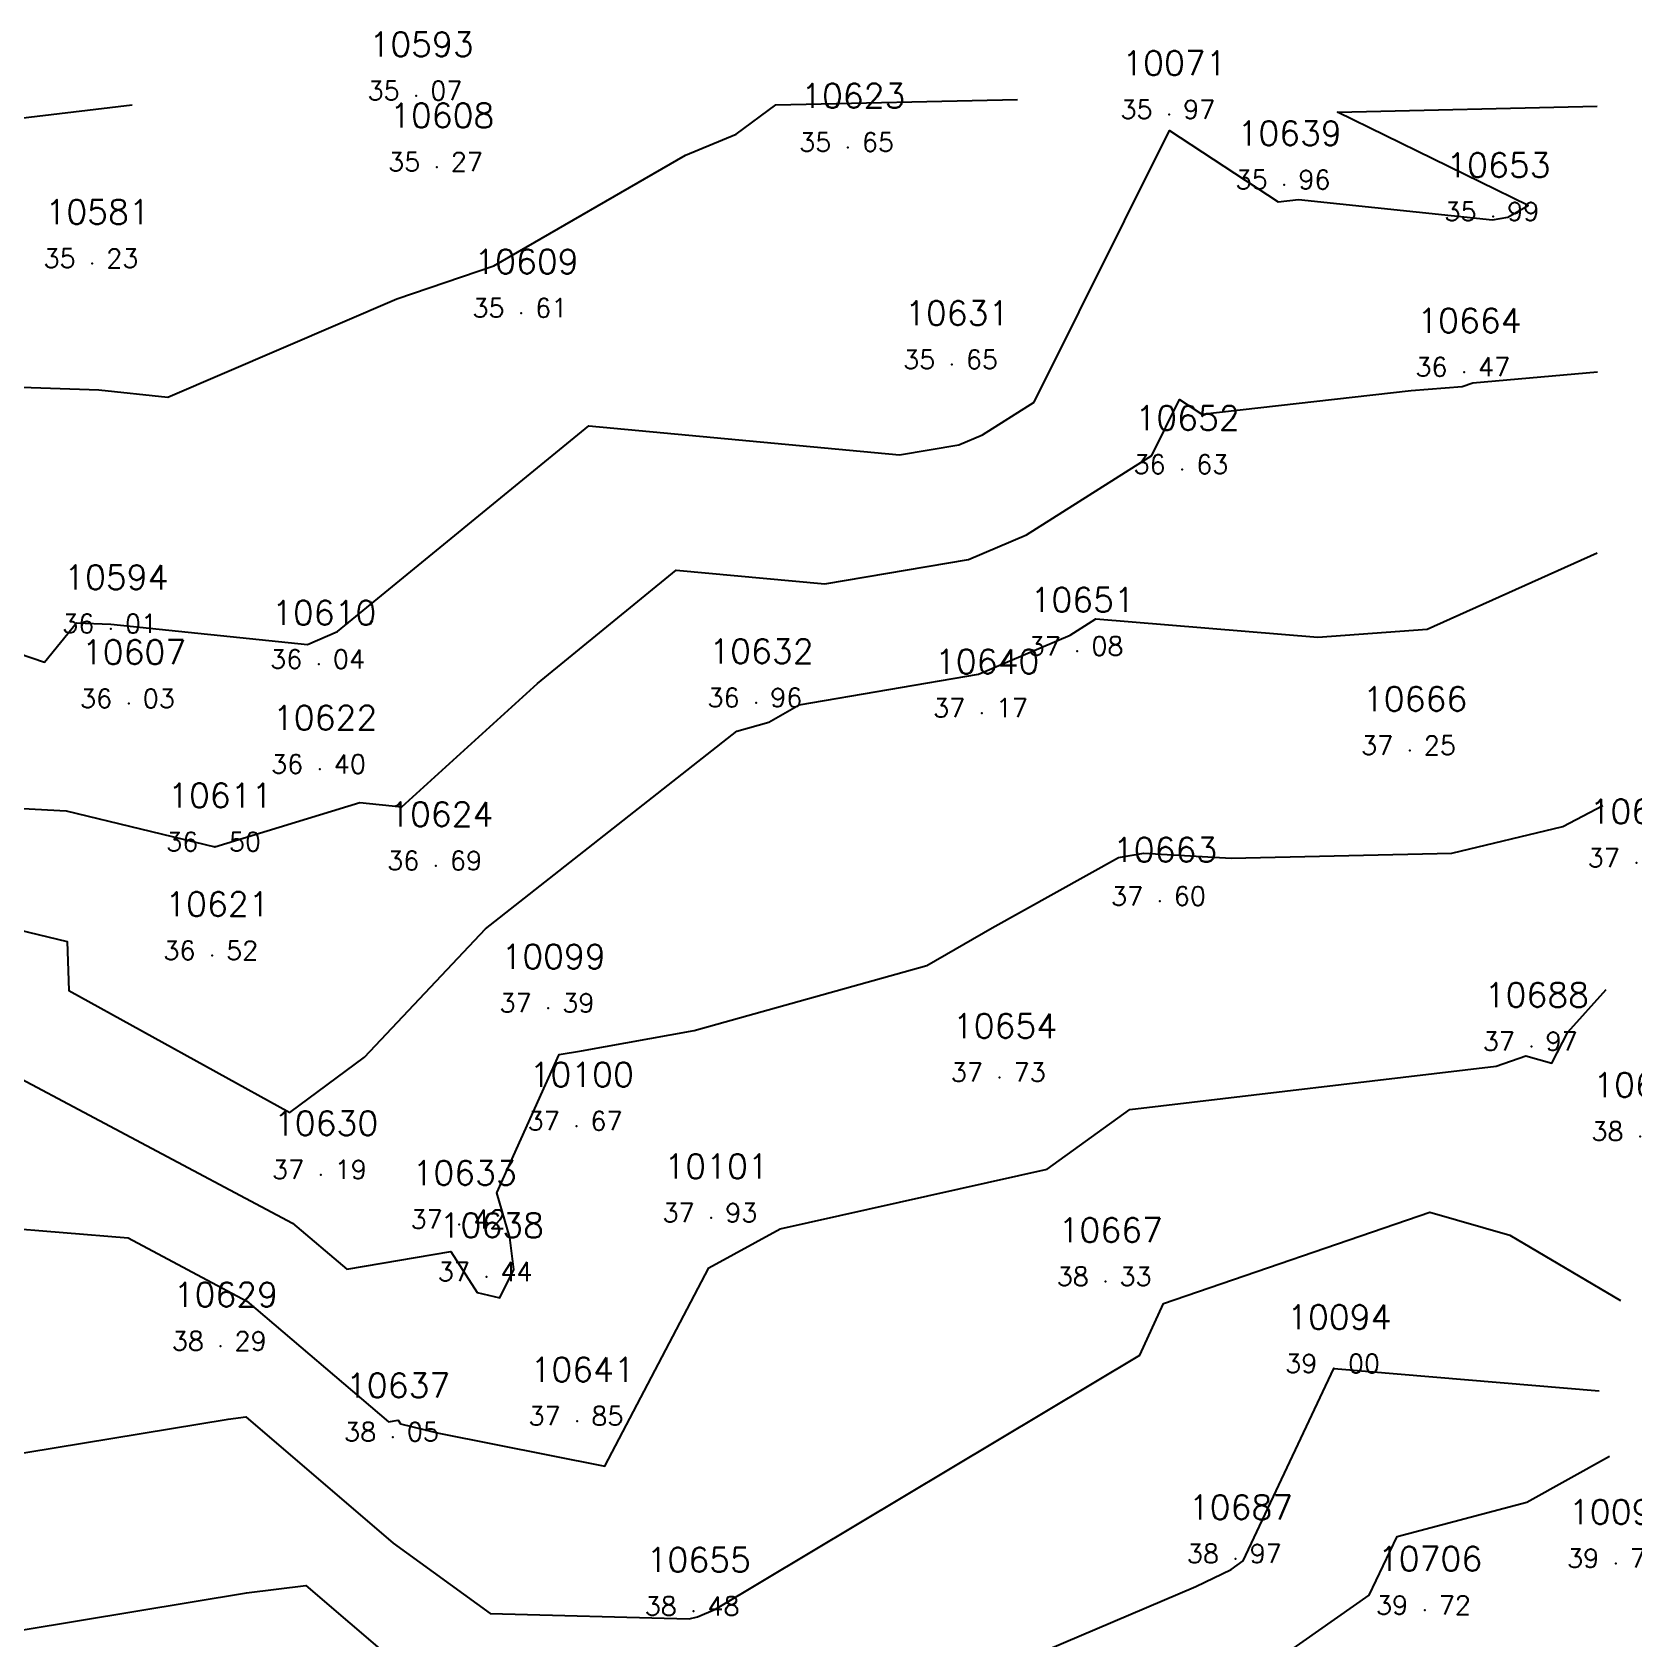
# Model space of a CAD drawing. Header units: millimetres. Extents: x 1412565 to 1412813, y 4931476 to 4931699.
# Drawn here: x 1412650.24 to 1412667.34, y 4931681.56 to 4931698.72 of the extents above; entities that cross this region are included whole.
import ezdxf
from ezdxf.enums import TextEntityAlignment as Align

# ---------------------------------------------------------------- set-up
doc = ezdxf.new("R2010")
doc.units = ezdxf.units.MM
for name, color, linetype in [('CIVIL', 50, 'Continuous'), ('CIVIL-DRAW', 80, 'Continuous'), ('CIVIL-NONAME', 130, 'Continuous'), ('CIVIL-TEXT', 240, 'Continuous'), ('CIVIL-Z', 50, 'Continuous'), ('Tcontours0', 7, 'Continuous'), ('Tcontours1', 7, 'Continuous'), ('Tcontours2', 7, 'Continuous')]:
    doc.layers.add(name, color=color, linetype=linetype)
doc.styles.add('CIVILCADMAIN', font='TXT.SHX')
doc.styles.get("Standard").update_dxf_attribs({"font": 'arial.ttf'})

# ---------------------------------------------------------------- blocks, each defined once
blk = doc.blocks.new('CIVIL-ZZ')
at = {"layer": 'CIVIL-DRAW'}
blk.add_point((0, 0), dxfattribs=at)
at = {"layer": 'CIVIL-NONAME'}
blk.add_attdef('NAME', text='', height=1.8, dxfattribs=at).set_placement((0, 2.1), align=Align.CENTER)
at = {"layer": 'CIVIL-TEXT', "flags": 8}
blk.add_attdef('TEXT', text='', height=2, dxfattribs=at).set_placement((0.2, -3.3), align=Align.CENTER)
at = {"layer": 'CIVIL-Z'}
blk.add_attdef('Z1', text='', height=1.6, dxfattribs=at).set_placement((-0.75, -0.225), align=Align.RIGHT)
blk.add_attdef('Z2', (0.75, -0.225), '', height=1.6, dxfattribs=at)

msp = doc.modelspace()

# ---------------------------------------------------------------- linework, layer by layer
at = {"layer": 'Tcontours0', "elevation": 35}
msp.add_lwpolyline([(1412629.028, 4931695.483), (1412630.3, 4931695.85), (1412630.948, 4931696.229), (1412631.433, 4931695.603), (1412632.504, 4931695.259), (1412632.511, 4931694.996), (1412633.229, 4931695.048), (1412633.252, 4931695.192), (1412635.227, 4931696.881), (1412636.488, 4931696.612), (1412645.425, 4931697.241), (1412651.308, 4931697.944)], dxfattribs=at)
at = {"layer": 'Tcontours1'}
for points, elevation in [([(1412648.815, 4931692.524), (1412650.37, 4931691.992), (1412650.712, 4931692.413), (1412651.077, 4931692.4), (1412653.18, 4931692.181), (1412653.501, 4931692.319), (1412656.185, 4931694.518), (1412659.502, 4931694.205), (1412660.134, 4931694.313), (1412660.388, 4931694.421), (1412660.939, 4931694.77), (1412662.386, 4931697.668), (1412663.545, 4931696.909), (1412663.761, 4931696.933), (1412665.834, 4931696.715), (1412665.997, 4931696.746), (1412666.213, 4931696.87), (1412664.177, 4931697.867), (1412666.95, 4931697.929)], 36), ([(1412649.888, 4931689.184), (1412650.614, 4931689.009), (1412650.629, 4931688.487), (1412652.991, 4931687.184), (1412653.787, 4931687.774), (1412655.081, 4931689.147), (1412657.763, 4931691.257), (1412658.105, 4931691.352), (1412658.429, 4931691.539), (1412660.344, 4931691.866), (1412661.325, 4931692.281), (1412661.599, 4931692.455), (1412663.97, 4931692.26), (1412665.136, 4931692.345), (1412666.95, 4931693.161)], 37), ([(1412649.179, 4931686.019), (1412651.263, 4931685.847), (1412652.532, 4931685.172), (1412654.045, 4931683.883), (1412654.146, 4931683.9), (1412654.172, 4931683.86), (1412654.582, 4931683.762), (1412656.355, 4931683.407), (1412657.466, 4931685.525), (1412658.227, 4931685.941), (1412661.078, 4931686.579), (1412661.962, 4931687.215), (1412665.871, 4931687.681), (1412666.189, 4931687.79), (1412666.467, 4931687.71), (1412666.638, 4931688.042), (1412667.047, 4931688.499)], 38), ([(1412649.536, 4931681.563), (1412652.527, 4931682.056), (1412653.161, 4931682.134), (1412654.101, 4931681.331), (1412656.083, 4931679.887), (1412656.151, 4931679.809), (1412656.285, 4931679.757), (1412656.563, 4931679.862), (1412658.427, 4931680.32), (1412662.666, 4931682.123), (1412663.042, 4931682.307), (1412663.171, 4931682.398), (1412664.14, 4931684.45), (1412666.973, 4931684.212)], 39)]:
    msp.add_lwpolyline(points, dxfattribs=dict(at, elevation=elevation))
at = {"layer": 'Tcontours2'}
for points, elevation in [([(1412629.035, 4931694.294), (1412629.373, 4931694.352), (1412630.347, 4931694.641), (1412631.005, 4931695.289), (1412631.206, 4931695.224), (1412631.233, 4931694.142), (1412634.196, 4931694.356), (1412634.29, 4931694.947), (1412635.722, 4931696.172), (1412638.642, 4931695.55), (1412647.314, 4931696.16), (1412648.396, 4931695.07), (1412649.128, 4931694.863), (1412650.126, 4931694.93), (1412650.949, 4931694.9), (1412651.687, 4931694.823), (1412654.134, 4931695.873), (1412655.169, 4931696.225), (1412657.217, 4931697.407), (1412657.758, 4931697.632), (1412658.181, 4931697.944), (1412660.76, 4931698.002)], 35.5), ([(1412648.351, 4931690.527), (1412650.601, 4931690.404), (1412652.19, 4931690.02), (1412653.738, 4931690.495), (1412654.185, 4931690.448), (1412655.635, 4931691.765), (1412657.115, 4931692.977), (1412658.704, 4931692.828), (1412660.239, 4931693.09), (1412660.857, 4931693.351), (1412662.194, 4931694.199), (1412662.492, 4931694.797), (1412662.731, 4931694.64), (1412664.966, 4931694.895), (1412665.508, 4931694.935), (1412665.624, 4931694.976), (1412666.955, 4931695.094)], 36.5), ([(1412649.562, 4931687.841), (1412653.018, 4931686.004), (1412653.598, 4931685.511), (1412654.71, 4931685.702), (1412654.992, 4931685.262), (1412655.232, 4931685.205), (1412655.384, 4931685.507), (1412655.34, 4931685.85), (1412655.2, 4931686.326), (1412655.868, 4931687.805), (1412656.104, 4931687.844), (1412657.309, 4931688.061), (1412659.793, 4931688.755), (1412660.492, 4931689.158), (1412661.838, 4931689.907), (1412662.111, 4931689.953), (1412663.043, 4931689.9), (1412665.401, 4931689.953), (1412666.585, 4931690.239), (1412667.012, 4931690.462)], 37.5), ([(1412649.238, 4931683.401), (1412652.332, 4931683.911), (1412652.519, 4931683.934), (1412654.095, 4931682.588), (1412655.128, 4931681.836), (1412657.254, 4931681.779), (1412657.343, 4931681.801), (1412657.536, 4931681.883), (1412662.069, 4931684.594), (1412662.319, 4931685.144), (1412665.164, 4931686.12), (1412666.019, 4931685.875), (1412667.201, 4931685.177)], 38.5), ([(1412649.877, 4931679.722), (1412651.257, 4931679.959), (1412652.723, 4931680.201), (1412653.802, 4931680.334), (1412654.107, 4931680.074), (1412654.75, 4931679.605), (1412655.667, 4931678.551), (1412657.479, 4931677.847), (1412658.905, 4931678.385), (1412659.502, 4931679.09), (1412662.236, 4931680.43), (1412664.517, 4931682.031), (1412664.814, 4931682.658), (1412666.202, 4931683.025), (1412667.083, 4931683.514)], 39.5)]:
    msp.add_lwpolyline(points, dxfattribs=dict(at, elevation=elevation))

# ---------------------------------------------------------------- block references
at = {"layer": 'CIVIL'}
ref = msp.add_blockref('CIVIL-ZZ', (1412654.34, 4931698.04, 35.07), dxfattribs=dict(at, xscale=0.2, yscale=0.2))
ref.add_attrib('Z2', '07', (1412654.49, 4931697.995), dxfattribs={"layer": 'CIVIL-Z', "height": 0.2, "style": 'CIVILCADMAIN'})
ref.add_attrib('Z1', '35', (1412653.82, 4931697.995), dxfattribs={"layer": 'CIVIL-Z', "height": 0.2, "style": 'CIVILCADMAIN'})
ref.add_attrib('NAME', '10593', (1412653.84, 4931698.46), dxfattribs={"layer": 'CIVIL-NONAME', "height": 0.26, "style": 'CIVILCADMAIN'})
ref = msp.add_blockref('CIVIL-ZZ', (1412662.38, 4931697.84, 35.97), dxfattribs=dict(at, xscale=0.2, yscale=0.2))
ref.add_attrib('Z2', '97', (1412662.53, 4931697.795), dxfattribs={"layer": 'CIVIL-Z', "height": 0.2, "style": 'CIVILCADMAIN'})
ref.add_attrib('Z1', '35', (1412661.86, 4931697.795), dxfattribs={"layer": 'CIVIL-Z', "height": 0.2, "style": 'CIVILCADMAIN'})
ref.add_attrib('NAME', '10071', (1412661.88, 4931698.26), dxfattribs={"layer": 'CIVIL-NONAME', "height": 0.26, "style": 'CIVILCADMAIN'})
ref = msp.add_blockref('CIVIL-ZZ', (1412658.95, 4931697.49, 35.65), dxfattribs=dict(at, xscale=0.2, yscale=0.2))
ref.add_attrib('Z2', '65', (1412659.1, 4931697.445), dxfattribs={"layer": 'CIVIL-Z', "height": 0.2, "style": 'CIVILCADMAIN'})
ref.add_attrib('Z1', '35', (1412658.43, 4931697.445), dxfattribs={"layer": 'CIVIL-Z', "height": 0.2, "style": 'CIVILCADMAIN'})
ref.add_attrib('NAME', '10623', (1412658.45, 4931697.91), dxfattribs={"layer": 'CIVIL-NONAME', "height": 0.26, "style": 'CIVILCADMAIN'})
ref = msp.add_blockref('CIVIL-ZZ', (1412654.56, 4931697.28, 35.27), dxfattribs=dict(at, xscale=0.2, yscale=0.2))
ref.add_attrib('Z2', '27', (1412654.71, 4931697.235), dxfattribs={"layer": 'CIVIL-Z', "height": 0.2, "style": 'CIVILCADMAIN'})
ref.add_attrib('Z1', '35', (1412654.04, 4931697.235), dxfattribs={"layer": 'CIVIL-Z', "height": 0.2, "style": 'CIVILCADMAIN'})
ref.add_attrib('NAME', '10608', (1412654.06, 4931697.7), dxfattribs={"layer": 'CIVIL-NONAME', "height": 0.26, "style": 'CIVILCADMAIN'})
ref = msp.add_blockref('CIVIL-ZZ', (1412663.61, 4931697.09, 35.96), dxfattribs=dict(at, xscale=0.2, yscale=0.2))
ref.add_attrib('Z2', '96', (1412663.76, 4931697.045), dxfattribs={"layer": 'CIVIL-Z', "height": 0.2, "style": 'CIVILCADMAIN'})
ref.add_attrib('Z1', '35', (1412663.09, 4931697.045), dxfattribs={"layer": 'CIVIL-Z', "height": 0.2, "style": 'CIVILCADMAIN'})
ref.add_attrib('NAME', '10639', (1412663.11, 4931697.51), dxfattribs={"layer": 'CIVIL-NONAME', "height": 0.26, "style": 'CIVILCADMAIN'})
ref = msp.add_blockref('CIVIL-ZZ', (1412665.84, 4931696.75, 35.99), dxfattribs=dict(at, xscale=0.2, yscale=0.2))
ref.add_attrib('Z2', '99', (1412665.99, 4931696.705), dxfattribs={"layer": 'CIVIL-Z', "height": 0.2, "style": 'CIVILCADMAIN'})
ref.add_attrib('Z1', '35', (1412665.32, 4931696.705), dxfattribs={"layer": 'CIVIL-Z', "height": 0.2, "style": 'CIVILCADMAIN'})
ref.add_attrib('NAME', '10653', (1412665.34, 4931697.17), dxfattribs={"layer": 'CIVIL-NONAME', "height": 0.26, "style": 'CIVILCADMAIN'})
ref = msp.add_blockref('CIVIL-ZZ', (1412650.88, 4931696.25, 35.23), dxfattribs=dict(at, xscale=0.2, yscale=0.2))
ref.add_attrib('Z2', '23', (1412651.03, 4931696.205), dxfattribs={"layer": 'CIVIL-Z', "height": 0.2, "style": 'CIVILCADMAIN'})
ref.add_attrib('Z1', '35', (1412650.36, 4931696.205), dxfattribs={"layer": 'CIVIL-Z', "height": 0.2, "style": 'CIVILCADMAIN'})
ref.add_attrib('NAME', '10581', (1412650.38, 4931696.67), dxfattribs={"layer": 'CIVIL-NONAME', "height": 0.26, "style": 'CIVILCADMAIN'})
ref = msp.add_blockref('CIVIL-ZZ', (1412655.46, 4931695.72, 35.61), dxfattribs=dict(at, xscale=0.2, yscale=0.2))
ref.add_attrib('Z2', '61', (1412655.61, 4931695.675), dxfattribs={"layer": 'CIVIL-Z', "height": 0.2, "style": 'CIVILCADMAIN'})
ref.add_attrib('Z1', '35', (1412654.94, 4931695.675), dxfattribs={"layer": 'CIVIL-Z', "height": 0.2, "style": 'CIVILCADMAIN'})
ref.add_attrib('NAME', '10609', (1412654.96, 4931696.14), dxfattribs={"layer": 'CIVIL-NONAME', "height": 0.26, "style": 'CIVILCADMAIN'})
ref = msp.add_blockref('CIVIL-ZZ', (1412660.06, 4931695.17, 35.65), dxfattribs=dict(at, xscale=0.2, yscale=0.2))
ref.add_attrib('Z2', '65', (1412660.21, 4931695.125), dxfattribs={"layer": 'CIVIL-Z', "height": 0.2, "style": 'CIVILCADMAIN'})
ref.add_attrib('Z1', '35', (1412659.54, 4931695.125), dxfattribs={"layer": 'CIVIL-Z', "height": 0.2, "style": 'CIVILCADMAIN'})
ref.add_attrib('NAME', '10631', (1412659.56, 4931695.59), dxfattribs={"layer": 'CIVIL-NONAME', "height": 0.26, "style": 'CIVILCADMAIN'})
ref = msp.add_blockref('CIVIL-ZZ', (1412665.53, 4931695.09, 36.47), dxfattribs=dict(at, xscale=0.2, yscale=0.2))
ref.add_attrib('Z2', '47', (1412665.68, 4931695.045), dxfattribs={"layer": 'CIVIL-Z', "height": 0.2, "style": 'CIVILCADMAIN'})
ref.add_attrib('Z1', '36', (1412665.01, 4931695.045), dxfattribs={"layer": 'CIVIL-Z', "height": 0.2, "style": 'CIVILCADMAIN'})
ref.add_attrib('NAME', '10664', (1412665.03, 4931695.51), dxfattribs={"layer": 'CIVIL-NONAME', "height": 0.26, "style": 'CIVILCADMAIN'})
ref = msp.add_blockref('CIVIL-ZZ', (1412662.52, 4931694.05, 36.63), dxfattribs=dict(at, xscale=0.2, yscale=0.2))
ref.add_attrib('Z2', '63', (1412662.67, 4931694.005), dxfattribs={"layer": 'CIVIL-Z', "height": 0.2, "style": 'CIVILCADMAIN'})
ref.add_attrib('Z1', '36', (1412662, 4931694.005), dxfattribs={"layer": 'CIVIL-Z', "height": 0.2, "style": 'CIVILCADMAIN'})
ref.add_attrib('NAME', '10652', (1412662.02, 4931694.47), dxfattribs={"layer": 'CIVIL-NONAME', "height": 0.26, "style": 'CIVILCADMAIN'})
ref = msp.add_blockref('CIVIL-ZZ', (1412651.08, 4931692.35, 36.01), dxfattribs=dict(at, xscale=0.2, yscale=0.2))
ref.add_attrib('Z2', '01', (1412651.23, 4931692.305), dxfattribs={"layer": 'CIVIL-Z', "height": 0.2, "style": 'CIVILCADMAIN'})
ref.add_attrib('Z1', '36', (1412650.56, 4931692.305), dxfattribs={"layer": 'CIVIL-Z', "height": 0.2, "style": 'CIVILCADMAIN'})
ref.add_attrib('NAME', '10594', (1412650.58, 4931692.77), dxfattribs={"layer": 'CIVIL-NONAME', "height": 0.26, "style": 'CIVILCADMAIN'})
ref = msp.add_blockref('CIVIL-ZZ', (1412661.4, 4931692.11, 37.08), dxfattribs=dict(at, xscale=0.2, yscale=0.2))
ref.add_attrib('Z2', '08', (1412661.55, 4931692.065), dxfattribs={"layer": 'CIVIL-Z', "height": 0.2, "style": 'CIVILCADMAIN'})
ref.add_attrib('Z1', '37', (1412660.88, 4931692.065), dxfattribs={"layer": 'CIVIL-Z', "height": 0.2, "style": 'CIVILCADMAIN'})
ref.add_attrib('NAME', '10651', (1412660.9, 4931692.53), dxfattribs={"layer": 'CIVIL-NONAME', "height": 0.26, "style": 'CIVILCADMAIN'})
ref = msp.add_blockref('CIVIL-ZZ', (1412653.3, 4931691.97, 36.04), dxfattribs=dict(at, xscale=0.2, yscale=0.2))
ref.add_attrib('Z2', '04', (1412653.45, 4931691.925), dxfattribs={"layer": 'CIVIL-Z', "height": 0.2, "style": 'CIVILCADMAIN'})
ref.add_attrib('Z1', '36', (1412652.78, 4931691.925), dxfattribs={"layer": 'CIVIL-Z', "height": 0.2, "style": 'CIVILCADMAIN'})
ref.add_attrib('NAME', '10610', (1412652.8, 4931692.39), dxfattribs={"layer": 'CIVIL-NONAME', "height": 0.26, "style": 'CIVILCADMAIN'})
ref = msp.add_blockref('CIVIL-ZZ', (1412651.27, 4931691.55, 36.03), dxfattribs=dict(at, xscale=0.2, yscale=0.2))
ref.add_attrib('Z2', '03', (1412651.42, 4931691.505), dxfattribs={"layer": 'CIVIL-Z', "height": 0.2, "style": 'CIVILCADMAIN'})
ref.add_attrib('Z1', '36', (1412650.75, 4931691.505), dxfattribs={"layer": 'CIVIL-Z', "height": 0.2, "style": 'CIVILCADMAIN'})
ref.add_attrib('NAME', '10607', (1412650.77, 4931691.97), dxfattribs={"layer": 'CIVIL-NONAME', "height": 0.26, "style": 'CIVILCADMAIN'})
ref = msp.add_blockref('CIVIL-ZZ', (1412657.97, 4931691.56, 36.96), dxfattribs=dict(at, xscale=0.2, yscale=0.2))
ref.add_attrib('Z2', '96', (1412658.12, 4931691.515), dxfattribs={"layer": 'CIVIL-Z', "height": 0.2, "style": 'CIVILCADMAIN'})
ref.add_attrib('Z1', '36', (1412657.45, 4931691.515), dxfattribs={"layer": 'CIVIL-Z', "height": 0.2, "style": 'CIVILCADMAIN'})
ref.add_attrib('NAME', '10632', (1412657.47, 4931691.98), dxfattribs={"layer": 'CIVIL-NONAME', "height": 0.26, "style": 'CIVILCADMAIN'})
ref = msp.add_blockref('CIVIL-ZZ', (1412660.38, 4931691.45, 37.17), dxfattribs=dict(at, xscale=0.2, yscale=0.2))
ref.add_attrib('Z2', '17', (1412660.53, 4931691.405), dxfattribs={"layer": 'CIVIL-Z', "height": 0.2, "style": 'CIVILCADMAIN'})
ref.add_attrib('Z1', '37', (1412659.86, 4931691.405), dxfattribs={"layer": 'CIVIL-Z', "height": 0.2, "style": 'CIVILCADMAIN'})
ref.add_attrib('NAME', '10640', (1412659.88, 4931691.87), dxfattribs={"layer": 'CIVIL-NONAME', "height": 0.26, "style": 'CIVILCADMAIN'})
ref = msp.add_blockref('CIVIL-ZZ', (1412664.95, 4931691.05, 37.25), dxfattribs=dict(at, xscale=0.2, yscale=0.2))
ref.add_attrib('Z2', '25', (1412665.1, 4931691.005), dxfattribs={"layer": 'CIVIL-Z', "height": 0.2, "style": 'CIVILCADMAIN'})
ref.add_attrib('Z1', '37', (1412664.43, 4931691.005), dxfattribs={"layer": 'CIVIL-Z', "height": 0.2, "style": 'CIVILCADMAIN'})
ref.add_attrib('NAME', '10666', (1412664.45, 4931691.47), dxfattribs={"layer": 'CIVIL-NONAME', "height": 0.26, "style": 'CIVILCADMAIN'})
ref = msp.add_blockref('CIVIL-ZZ', (1412653.31, 4931690.85, 36.4), dxfattribs=dict(at, xscale=0.2, yscale=0.2))
ref.add_attrib('Z2', '40', (1412653.46, 4931690.805), dxfattribs={"layer": 'CIVIL-Z', "height": 0.2, "style": 'CIVILCADMAIN'})
ref.add_attrib('Z1', '36', (1412652.79, 4931690.805), dxfattribs={"layer": 'CIVIL-Z', "height": 0.2, "style": 'CIVILCADMAIN'})
ref.add_attrib('NAME', '10622', (1412652.81, 4931691.27), dxfattribs={"layer": 'CIVIL-NONAME', "height": 0.26, "style": 'CIVILCADMAIN'})
ref = msp.add_blockref('CIVIL-ZZ', (1412652.19, 4931690.02, 36.5), dxfattribs=dict(at, xscale=0.2, yscale=0.2))
ref.add_attrib('Z2', '50', (1412652.34, 4931689.975), dxfattribs={"layer": 'CIVIL-Z', "height": 0.2, "style": 'CIVILCADMAIN'})
ref.add_attrib('Z1', '36', (1412651.67, 4931689.975), dxfattribs={"layer": 'CIVIL-Z', "height": 0.2, "style": 'CIVILCADMAIN'})
ref.add_attrib('NAME', '10611', (1412651.69, 4931690.44), dxfattribs={"layer": 'CIVIL-NONAME', "height": 0.26, "style": 'CIVILCADMAIN'})
ref = msp.add_blockref('CIVIL-ZZ', (1412654.55, 4931689.82, 36.69), dxfattribs=dict(at, xscale=0.2, yscale=0.2))
ref.add_attrib('Z2', '69', (1412654.7, 4931689.775), dxfattribs={"layer": 'CIVIL-Z', "height": 0.2, "style": 'CIVILCADMAIN'})
ref.add_attrib('Z1', '36', (1412654.03, 4931689.775), dxfattribs={"layer": 'CIVIL-Z', "height": 0.2, "style": 'CIVILCADMAIN'})
ref.add_attrib('NAME', '10624', (1412654.05, 4931690.24), dxfattribs={"layer": 'CIVIL-NONAME', "height": 0.26, "style": 'CIVILCADMAIN'})
ref = msp.add_blockref('CIVIL-ZZ', (1412667.37, 4931689.85, 37.62), dxfattribs=dict(at, xscale=0.2, yscale=0.2))
ref.add_attrib('Z2', '62', (1412667.52, 4931689.805), dxfattribs={"layer": 'CIVIL-Z', "height": 0.2, "style": 'CIVILCADMAIN'})
ref.add_attrib('Z1', '37', (1412666.85, 4931689.805), dxfattribs={"layer": 'CIVIL-Z', "height": 0.2, "style": 'CIVILCADMAIN'})
ref.add_attrib('NAME', '10689', (1412666.87, 4931690.27), dxfattribs={"layer": 'CIVIL-NONAME', "height": 0.26, "style": 'CIVILCADMAIN'})
ref = msp.add_blockref('CIVIL-ZZ', (1412662.28, 4931689.44, 37.6), dxfattribs=dict(at, xscale=0.2, yscale=0.2))
ref.add_attrib('Z2', '60', (1412662.43, 4931689.395), dxfattribs={"layer": 'CIVIL-Z', "height": 0.2, "style": 'CIVILCADMAIN'})
ref.add_attrib('Z1', '37', (1412661.76, 4931689.395), dxfattribs={"layer": 'CIVIL-Z', "height": 0.2, "style": 'CIVILCADMAIN'})
ref.add_attrib('NAME', '10663', (1412661.78, 4931689.86), dxfattribs={"layer": 'CIVIL-NONAME', "height": 0.26, "style": 'CIVILCADMAIN'})
ref = msp.add_blockref('CIVIL-ZZ', (1412652.16, 4931688.86, 36.52), dxfattribs=dict(at, xscale=0.2, yscale=0.2))
ref.add_attrib('Z2', '52', (1412652.31, 4931688.815), dxfattribs={"layer": 'CIVIL-Z', "height": 0.2, "style": 'CIVILCADMAIN'})
ref.add_attrib('Z1', '36', (1412651.64, 4931688.815), dxfattribs={"layer": 'CIVIL-Z', "height": 0.2, "style": 'CIVILCADMAIN'})
ref.add_attrib('NAME', '10621', (1412651.66, 4931689.28), dxfattribs={"layer": 'CIVIL-NONAME', "height": 0.26, "style": 'CIVILCADMAIN'})
ref = msp.add_blockref('CIVIL-ZZ', (1412655.75, 4931688.3, 37.39), dxfattribs=dict(at, xscale=0.2, yscale=0.2))
ref.add_attrib('Z2', '39', (1412655.9, 4931688.255), dxfattribs={"layer": 'CIVIL-Z', "height": 0.2, "style": 'CIVILCADMAIN'})
ref.add_attrib('Z1', '37', (1412655.23, 4931688.255), dxfattribs={"layer": 'CIVIL-Z', "height": 0.2, "style": 'CIVILCADMAIN'})
ref.add_attrib('NAME', '10099', (1412655.25, 4931688.72), dxfattribs={"layer": 'CIVIL-NONAME', "height": 0.26, "style": 'CIVILCADMAIN'})
ref = msp.add_blockref('CIVIL-ZZ', (1412666.25, 4931687.89, 37.97), dxfattribs=dict(at, xscale=0.2, yscale=0.2))
ref.add_attrib('Z2', '97', (1412666.4, 4931687.845), dxfattribs={"layer": 'CIVIL-Z', "height": 0.2, "style": 'CIVILCADMAIN'})
ref.add_attrib('Z1', '37', (1412665.73, 4931687.845), dxfattribs={"layer": 'CIVIL-Z', "height": 0.2, "style": 'CIVILCADMAIN'})
ref.add_attrib('NAME', '10688', (1412665.75, 4931688.31), dxfattribs={"layer": 'CIVIL-NONAME', "height": 0.26, "style": 'CIVILCADMAIN'})
ref = msp.add_blockref('CIVIL-ZZ', (1412660.57, 4931687.56, 37.73), dxfattribs=dict(at, xscale=0.2, yscale=0.2))
ref.add_attrib('Z2', '73', (1412660.72, 4931687.515), dxfattribs={"layer": 'CIVIL-Z', "height": 0.2, "style": 'CIVILCADMAIN'})
ref.add_attrib('Z1', '37', (1412660.05, 4931687.515), dxfattribs={"layer": 'CIVIL-Z', "height": 0.2, "style": 'CIVILCADMAIN'})
ref.add_attrib('NAME', '10654', (1412660.07, 4931687.98), dxfattribs={"layer": 'CIVIL-NONAME', "height": 0.26, "style": 'CIVILCADMAIN'})
ref = msp.add_blockref('CIVIL-ZZ', (1412656.05, 4931687.04, 37.67), dxfattribs=dict(at, xscale=0.2, yscale=0.2))
ref.add_attrib('Z2', '67', (1412656.2, 4931686.995), dxfattribs={"layer": 'CIVIL-Z', "height": 0.2, "style": 'CIVILCADMAIN'})
ref.add_attrib('Z1', '37', (1412655.53, 4931686.995), dxfattribs={"layer": 'CIVIL-Z', "height": 0.2, "style": 'CIVILCADMAIN'})
ref.add_attrib('NAME', '10100', (1412655.55, 4931687.46), dxfattribs={"layer": 'CIVIL-NONAME', "height": 0.26, "style": 'CIVILCADMAIN'})
ref = msp.add_blockref('CIVIL-ZZ', (1412667.41, 4931686.93, 38.13), dxfattribs=dict(at, xscale=0.2, yscale=0.2))
ref.add_attrib('Z2', '13', (1412667.56, 4931686.885), dxfattribs={"layer": 'CIVIL-Z', "height": 0.2, "style": 'CIVILCADMAIN'})
ref.add_attrib('Z1', '38', (1412666.89, 4931686.885), dxfattribs={"layer": 'CIVIL-Z', "height": 0.2, "style": 'CIVILCADMAIN'})
ref.add_attrib('NAME', '10695', (1412666.91, 4931687.35), dxfattribs={"layer": 'CIVIL-NONAME', "height": 0.26, "style": 'CIVILCADMAIN'})
ref = msp.add_blockref('CIVIL-ZZ', (1412653.32, 4931686.52, 37.19), dxfattribs=dict(at, xscale=0.2, yscale=0.2))
ref.add_attrib('Z2', '19', (1412653.47, 4931686.475), dxfattribs={"layer": 'CIVIL-Z', "height": 0.2, "style": 'CIVILCADMAIN'})
ref.add_attrib('Z1', '37', (1412652.8, 4931686.475), dxfattribs={"layer": 'CIVIL-Z', "height": 0.2, "style": 'CIVILCADMAIN'})
ref.add_attrib('NAME', '10630', (1412652.82, 4931686.94), dxfattribs={"layer": 'CIVIL-NONAME', "height": 0.26, "style": 'CIVILCADMAIN'})
ref = msp.add_blockref('CIVIL-ZZ', (1412657.49, 4931686.06, 37.93), dxfattribs=dict(at, xscale=0.2, yscale=0.2))
ref.add_attrib('Z2', '93', (1412657.64, 4931686.015), dxfattribs={"layer": 'CIVIL-Z', "height": 0.2, "style": 'CIVILCADMAIN'})
ref.add_attrib('Z1', '37', (1412656.97, 4931686.015), dxfattribs={"layer": 'CIVIL-Z', "height": 0.2, "style": 'CIVILCADMAIN'})
ref.add_attrib('NAME', '10101', (1412656.99, 4931686.48), dxfattribs={"layer": 'CIVIL-NONAME', "height": 0.26, "style": 'CIVILCADMAIN'})
ref = msp.add_blockref('CIVIL-ZZ', (1412654.8, 4931685.99, 37.42), dxfattribs=dict(at, xscale=0.2, yscale=0.2))
ref.add_attrib('Z2', '42', (1412654.95, 4931685.945), dxfattribs={"layer": 'CIVIL-Z', "height": 0.2, "style": 'CIVILCADMAIN'})
ref.add_attrib('Z1', '37', (1412654.28, 4931685.945), dxfattribs={"layer": 'CIVIL-Z', "height": 0.2, "style": 'CIVILCADMAIN'})
ref.add_attrib('NAME', '10633', (1412654.3, 4931686.41), dxfattribs={"layer": 'CIVIL-NONAME', "height": 0.26, "style": 'CIVILCADMAIN'})
ref = msp.add_blockref('CIVIL-ZZ', (1412655.09, 4931685.43, 37.44), dxfattribs=dict(at, xscale=0.2, yscale=0.2))
ref.add_attrib('Z2', '44', (1412655.24, 4931685.385), dxfattribs={"layer": 'CIVIL-Z', "height": 0.2, "style": 'CIVILCADMAIN'})
ref.add_attrib('Z1', '37', (1412654.57, 4931685.385), dxfattribs={"layer": 'CIVIL-Z', "height": 0.2, "style": 'CIVILCADMAIN'})
ref.add_attrib('NAME', '10638', (1412654.59, 4931685.85), dxfattribs={"layer": 'CIVIL-NONAME', "height": 0.26, "style": 'CIVILCADMAIN'})
ref = msp.add_blockref('CIVIL-ZZ', (1412661.7, 4931685.38, 38.33), dxfattribs=dict(at, xscale=0.2, yscale=0.2))
ref.add_attrib('Z2', '33', (1412661.85, 4931685.335), dxfattribs={"layer": 'CIVIL-Z', "height": 0.2, "style": 'CIVILCADMAIN'})
ref.add_attrib('Z1', '38', (1412661.18, 4931685.335), dxfattribs={"layer": 'CIVIL-Z', "height": 0.2, "style": 'CIVILCADMAIN'})
ref.add_attrib('NAME', '10667', (1412661.2, 4931685.8), dxfattribs={"layer": 'CIVIL-NONAME', "height": 0.26, "style": 'CIVILCADMAIN'})
ref = msp.add_blockref('CIVIL-ZZ', (1412652.25, 4931684.69, 38.29), dxfattribs=dict(at, xscale=0.2, yscale=0.2))
ref.add_attrib('Z2', '29', (1412652.4, 4931684.645), dxfattribs={"layer": 'CIVIL-Z', "height": 0.2, "style": 'CIVILCADMAIN'})
ref.add_attrib('Z1', '38', (1412651.73, 4931684.645), dxfattribs={"layer": 'CIVIL-Z', "height": 0.2, "style": 'CIVILCADMAIN'})
ref.add_attrib('NAME', '10629', (1412651.75, 4931685.11), dxfattribs={"layer": 'CIVIL-NONAME', "height": 0.26, "style": 'CIVILCADMAIN'})
ref = msp.add_blockref('CIVIL-ZZ', (1412664.14, 4931684.45, 39), dxfattribs=dict(at, xscale=0.2, yscale=0.2))
ref.add_attrib('Z2', '00', (1412664.29, 4931684.405), dxfattribs={"layer": 'CIVIL-Z', "height": 0.2, "style": 'CIVILCADMAIN'})
ref.add_attrib('Z1', '39', (1412663.62, 4931684.405), dxfattribs={"layer": 'CIVIL-Z', "height": 0.2, "style": 'CIVILCADMAIN'})
ref.add_attrib('NAME', '10094', (1412663.64, 4931684.87), dxfattribs={"layer": 'CIVIL-NONAME', "height": 0.26, "style": 'CIVILCADMAIN'})
ref = msp.add_blockref('CIVIL-ZZ', (1412656.06, 4931683.89, 37.85), dxfattribs=dict(at, xscale=0.2, yscale=0.2))
ref.add_attrib('Z2', '85', (1412656.21, 4931683.845), dxfattribs={"layer": 'CIVIL-Z', "height": 0.2, "style": 'CIVILCADMAIN'})
ref.add_attrib('Z1', '37', (1412655.54, 4931683.845), dxfattribs={"layer": 'CIVIL-Z', "height": 0.2, "style": 'CIVILCADMAIN'})
ref.add_attrib('NAME', '10641', (1412655.56, 4931684.31), dxfattribs={"layer": 'CIVIL-NONAME', "height": 0.26, "style": 'CIVILCADMAIN'})
ref = msp.add_blockref('CIVIL-ZZ', (1412654.09, 4931683.72, 38.05), dxfattribs=dict(at, xscale=0.2, yscale=0.2))
ref.add_attrib('Z2', '05', (1412654.24, 4931683.675), dxfattribs={"layer": 'CIVIL-Z', "height": 0.2, "style": 'CIVILCADMAIN'})
ref.add_attrib('Z1', '38', (1412653.57, 4931683.675), dxfattribs={"layer": 'CIVIL-Z', "height": 0.2, "style": 'CIVILCADMAIN'})
ref.add_attrib('NAME', '10637', (1412653.59, 4931684.14), dxfattribs={"layer": 'CIVIL-NONAME', "height": 0.26, "style": 'CIVILCADMAIN'})
ref = msp.add_blockref('CIVIL-ZZ', (1412663.09, 4931682.42, 38.97), dxfattribs=dict(at, xscale=0.2, yscale=0.2))
ref.add_attrib('Z2', '97', (1412663.24, 4931682.375), dxfattribs={"layer": 'CIVIL-Z', "height": 0.2, "style": 'CIVILCADMAIN'})
ref.add_attrib('Z1', '38', (1412662.57, 4931682.375), dxfattribs={"layer": 'CIVIL-Z', "height": 0.2, "style": 'CIVILCADMAIN'})
ref.add_attrib('NAME', '10687', (1412662.59, 4931682.84), dxfattribs={"layer": 'CIVIL-NONAME', "height": 0.26, "style": 'CIVILCADMAIN'})
ref = msp.add_blockref('CIVIL-ZZ', (1412667.15, 4931682.37, 39.73), dxfattribs=dict(at, xscale=0.2, yscale=0.2))
ref.add_attrib('Z2', '73', (1412667.3, 4931682.325), dxfattribs={"layer": 'CIVIL-Z', "height": 0.2, "style": 'CIVILCADMAIN'})
ref.add_attrib('Z1', '39', (1412666.63, 4931682.325), dxfattribs={"layer": 'CIVIL-Z', "height": 0.2, "style": 'CIVILCADMAIN'})
ref.add_attrib('NAME', '10095', (1412666.65, 4931682.79), dxfattribs={"layer": 'CIVIL-NONAME', "height": 0.26, "style": 'CIVILCADMAIN'})
ref = msp.add_blockref('CIVIL-ZZ', (1412657.3, 4931681.86, 38.48), dxfattribs=dict(at, xscale=0.2, yscale=0.2))
ref.add_attrib('Z2', '48', (1412657.45, 4931681.815), dxfattribs={"layer": 'CIVIL-Z', "height": 0.2, "style": 'CIVILCADMAIN'})
ref.add_attrib('Z1', '38', (1412656.78, 4931681.815), dxfattribs={"layer": 'CIVIL-Z', "height": 0.2, "style": 'CIVILCADMAIN'})
ref.add_attrib('NAME', '10655', (1412656.8, 4931682.28), dxfattribs={"layer": 'CIVIL-NONAME', "height": 0.26, "style": 'CIVILCADMAIN'})
ref = msp.add_blockref('CIVIL-ZZ', (1412665.11, 4931681.87, 39.72), dxfattribs=dict(at, xscale=0.2, yscale=0.2))
ref.add_attrib('Z2', '72', (1412665.26, 4931681.825), dxfattribs={"layer": 'CIVIL-Z', "height": 0.2, "style": 'CIVILCADMAIN'})
ref.add_attrib('Z1', '39', (1412664.59, 4931681.825), dxfattribs={"layer": 'CIVIL-Z', "height": 0.2, "style": 'CIVILCADMAIN'})
ref.add_attrib('NAME', '10706', (1412664.61, 4931682.29), dxfattribs={"layer": 'CIVIL-NONAME', "height": 0.26, "style": 'CIVILCADMAIN'})

doc.saveas('drawing.dxf')
